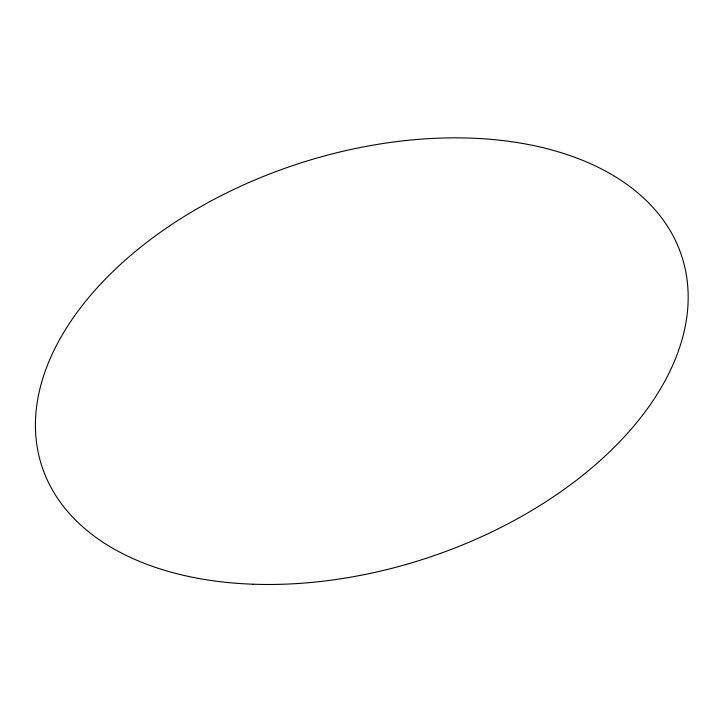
<?xml version="1.0" encoding="UTF-8"?>
<svg xmlns="http://www.w3.org/2000/svg" width="723" height="723" viewBox="0 0 723 723"><rect width="100%" height="100%" fill="white"/><g stroke="black" fill="none" stroke-linecap="round" stroke-linejoin="round"><path stroke-width="1.08" d="M252.987 584.211A336.728 207.374 -18.2 0 0 682.693 259.232A336.728 207.374 -18.2 0 0 149.715 240.117A336.728 207.374 -18.2 0 0 252.987 584.211"/></g></svg>
